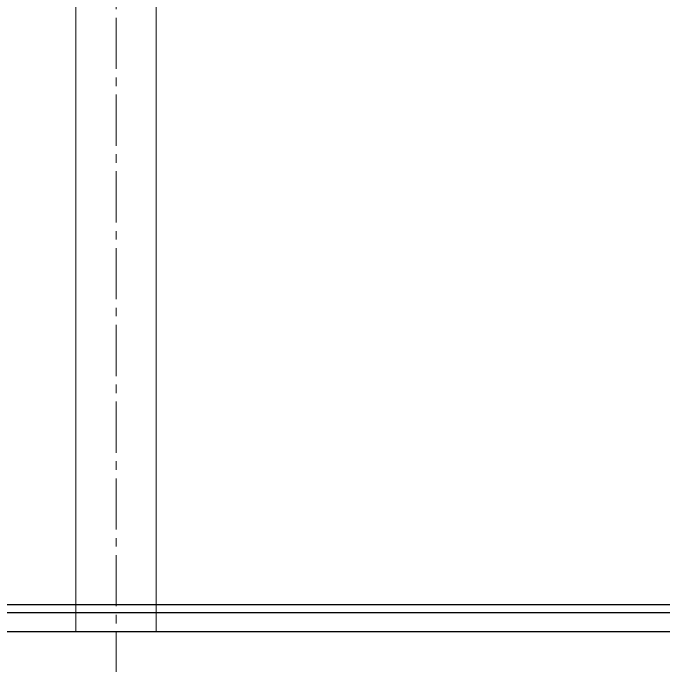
# Model space of a CAD drawing. Header units: millimetres. Extents: x 163705 to 1616509, y 81827 to 302547.
# Drawn here: x 1461302 to 1463727, y 142931 to 145361 of the extents above; entities that cross this region are included whole.
import ezdxf

# ---------------------------------------------------------------- set-up
doc = ezdxf.new("R2010")
doc.units = ezdxf.units.MM
doc.header["$LTSCALE"] = 10
doc.linetypes.add('ACAD_ISO05W100', pattern=[33, 24, -3, 0, -3, 0, -3])
doc.linetypes.add('CENTER2', pattern=[28.575, 19.05, -3.175, 3.175, -3.175])
for name, color, linetype, lineweight in [('1-中心线', 1, 'CENTER2', 0), ('1-双点线', 8, 'ACAD_ISO05W100', 0), ('1-建筑轮廓', 7, 'Continuous', 20), ('1-钢构', 6, 'Continuous', 0)]:
    doc.layers.add(name, color=color, linetype=linetype, lineweight=lineweight)

# ---------------------------------------------------------------- blocks, each defined once
blk = doc.blocks.new('*U262')
for p, q in [((0, 16000), (0, 0)), ((300, 16000), (300, 0)), ((0, 0), (300, 0))]:
    blk.add_line(p, q)
at = {"layer": '1-中心线'}
blk.add_line((150, 16000), (150, 0), dxfattribs=at)
blk = doc.blocks.new('*U288')
for p, q in [((0, 100, -1), (15400, 100, -19.8)), ((0, 70, -1), (15400, 70, -19.8)), ((0, 0, -0.9), (15400, 0, -21.3))]:
    blk.add_line(p, q)

msp = doc.modelspace()

# ---------------------------------------------------------------- linework, layer by layer
at = {"layer": '1-双点线'}
msp.add_line((1461685.648, 143059.632), (1461685.648, 135335.06), dxfattribs=at)
at = {"layer": '1-建筑轮廓'}
msp.add_line((1430750.296, 143059.632), (1515696.37, 143059.632), dxfattribs=at)

# ---------------------------------------------------------------- block references
msp.add_blockref('*U288', (1452385.673, 143059.632, 0.859))
at = {"layer": '1-钢构'}
msp.add_blockref('*U262', (1461535.648, 143059.632), dxfattribs=at)

doc.saveas('drawing.dxf')
